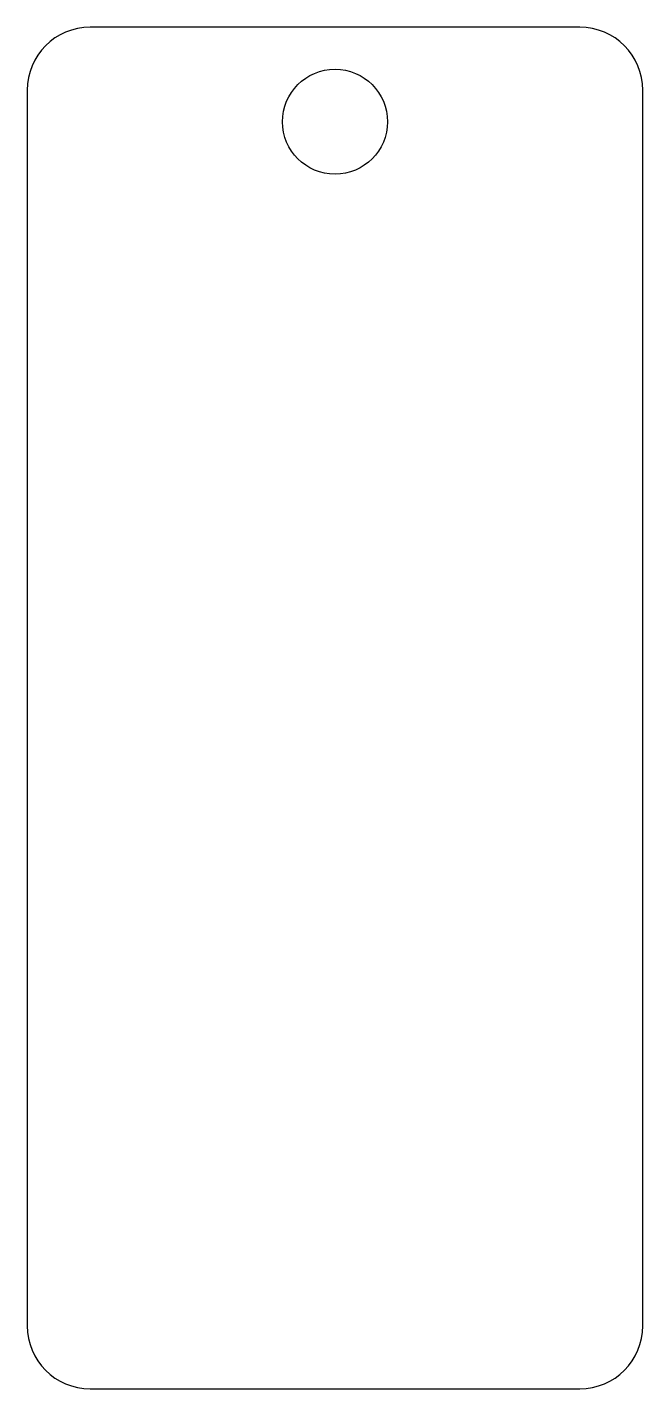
# Model space of a CAD drawing. Header units: centimetres. Extents: x -4.7 to 4.7, y -10.3 to 10.3.
import ezdxf

# ---------------------------------------------------------------- set-up
doc = ezdxf.new("R2010")
doc.units = ezdxf.units.CM
doc.header["$MEASUREMENT"] = 0
doc.layers.add('Camada 1', color=7, linetype='Continuous')

msp = doc.modelspace()

# ---------------------------------------------------------------- linework, layer by layer
at = {"layer": 'Camada 1'}
for points, knots in [([(4.65667, -9.33979), (4.65667, -9.86583), (4.23021, -10.29229), (3.70417, -10.29229), (3.70417, -10.29229), (3.70417, -10.29229), (-3.70417, -10.29229), (-3.70417, -10.29229), (-3.70417, -10.29229), (-4.23021, -10.29229), (-4.65667, -9.86583), (-4.65667, -9.33979), (-4.65667, -9.33979), (-4.65667, -9.33979), (-4.65667, 9.33979), (-4.65667, 9.33979), (-4.65667, 9.33979), (-4.65667, 9.86584), (-4.23021, 10.29229), (-3.70417, 10.29229), (-3.70417, 10.29229), (-3.70417, 10.29229), (3.70417, 10.29229), (3.70417, 10.29229), (3.70417, 10.29229), (4.23021, 10.29229), (4.65667, 9.86583), (4.65667, 9.33979), (4.65667, 9.33979), (4.65667, 9.33979), (4.65667, -9.33979), (4.65667, -9.33979)], [0, 0, 0, 0, 0.11111111, 0.11111111, 0.11111111, 0.11111111, 0.22222222, 0.22222222, 0.22222222, 0.22222222, 0.33333333, 0.33333333, 0.33333333, 0.33333333, 0.44444444, 0.44444444, 0.44444444, 0.44444444, 0.55555556, 0.55555556, 0.55555556, 0.55555556, 0.66666667, 0.66666667, 0.66666667, 0.66666667, 0.77777778, 0.77777778, 0.77777778, 0.77777778, 1, 1, 1, 1]), ([(0, 8.06979), (0.43836, 8.06979), (0.79375, 8.42518), (0.79375, 8.86354), (0.79375, 8.86354), (0.79375, 9.3019), (0.43836, 9.65729), (0, 9.65729), (0, 9.65729), (-0.43836, 9.65729), (-0.79375, 9.3019), (-0.79375, 8.86354), (-0.79375, 8.86354), (-0.79375, 8.42518), (-0.43836, 8.06979), (0, 8.06979)], [0, 0, 0, 0, 0.2, 0.2, 0.2, 0.2, 0.4, 0.4, 0.4, 0.4, 0.6, 0.6, 0.6, 0.6, 1, 1, 1, 1])]:
    msp.add_open_spline(points, degree=3, knots=knots, dxfattribs=at)

doc.saveas('drawing.dxf')
